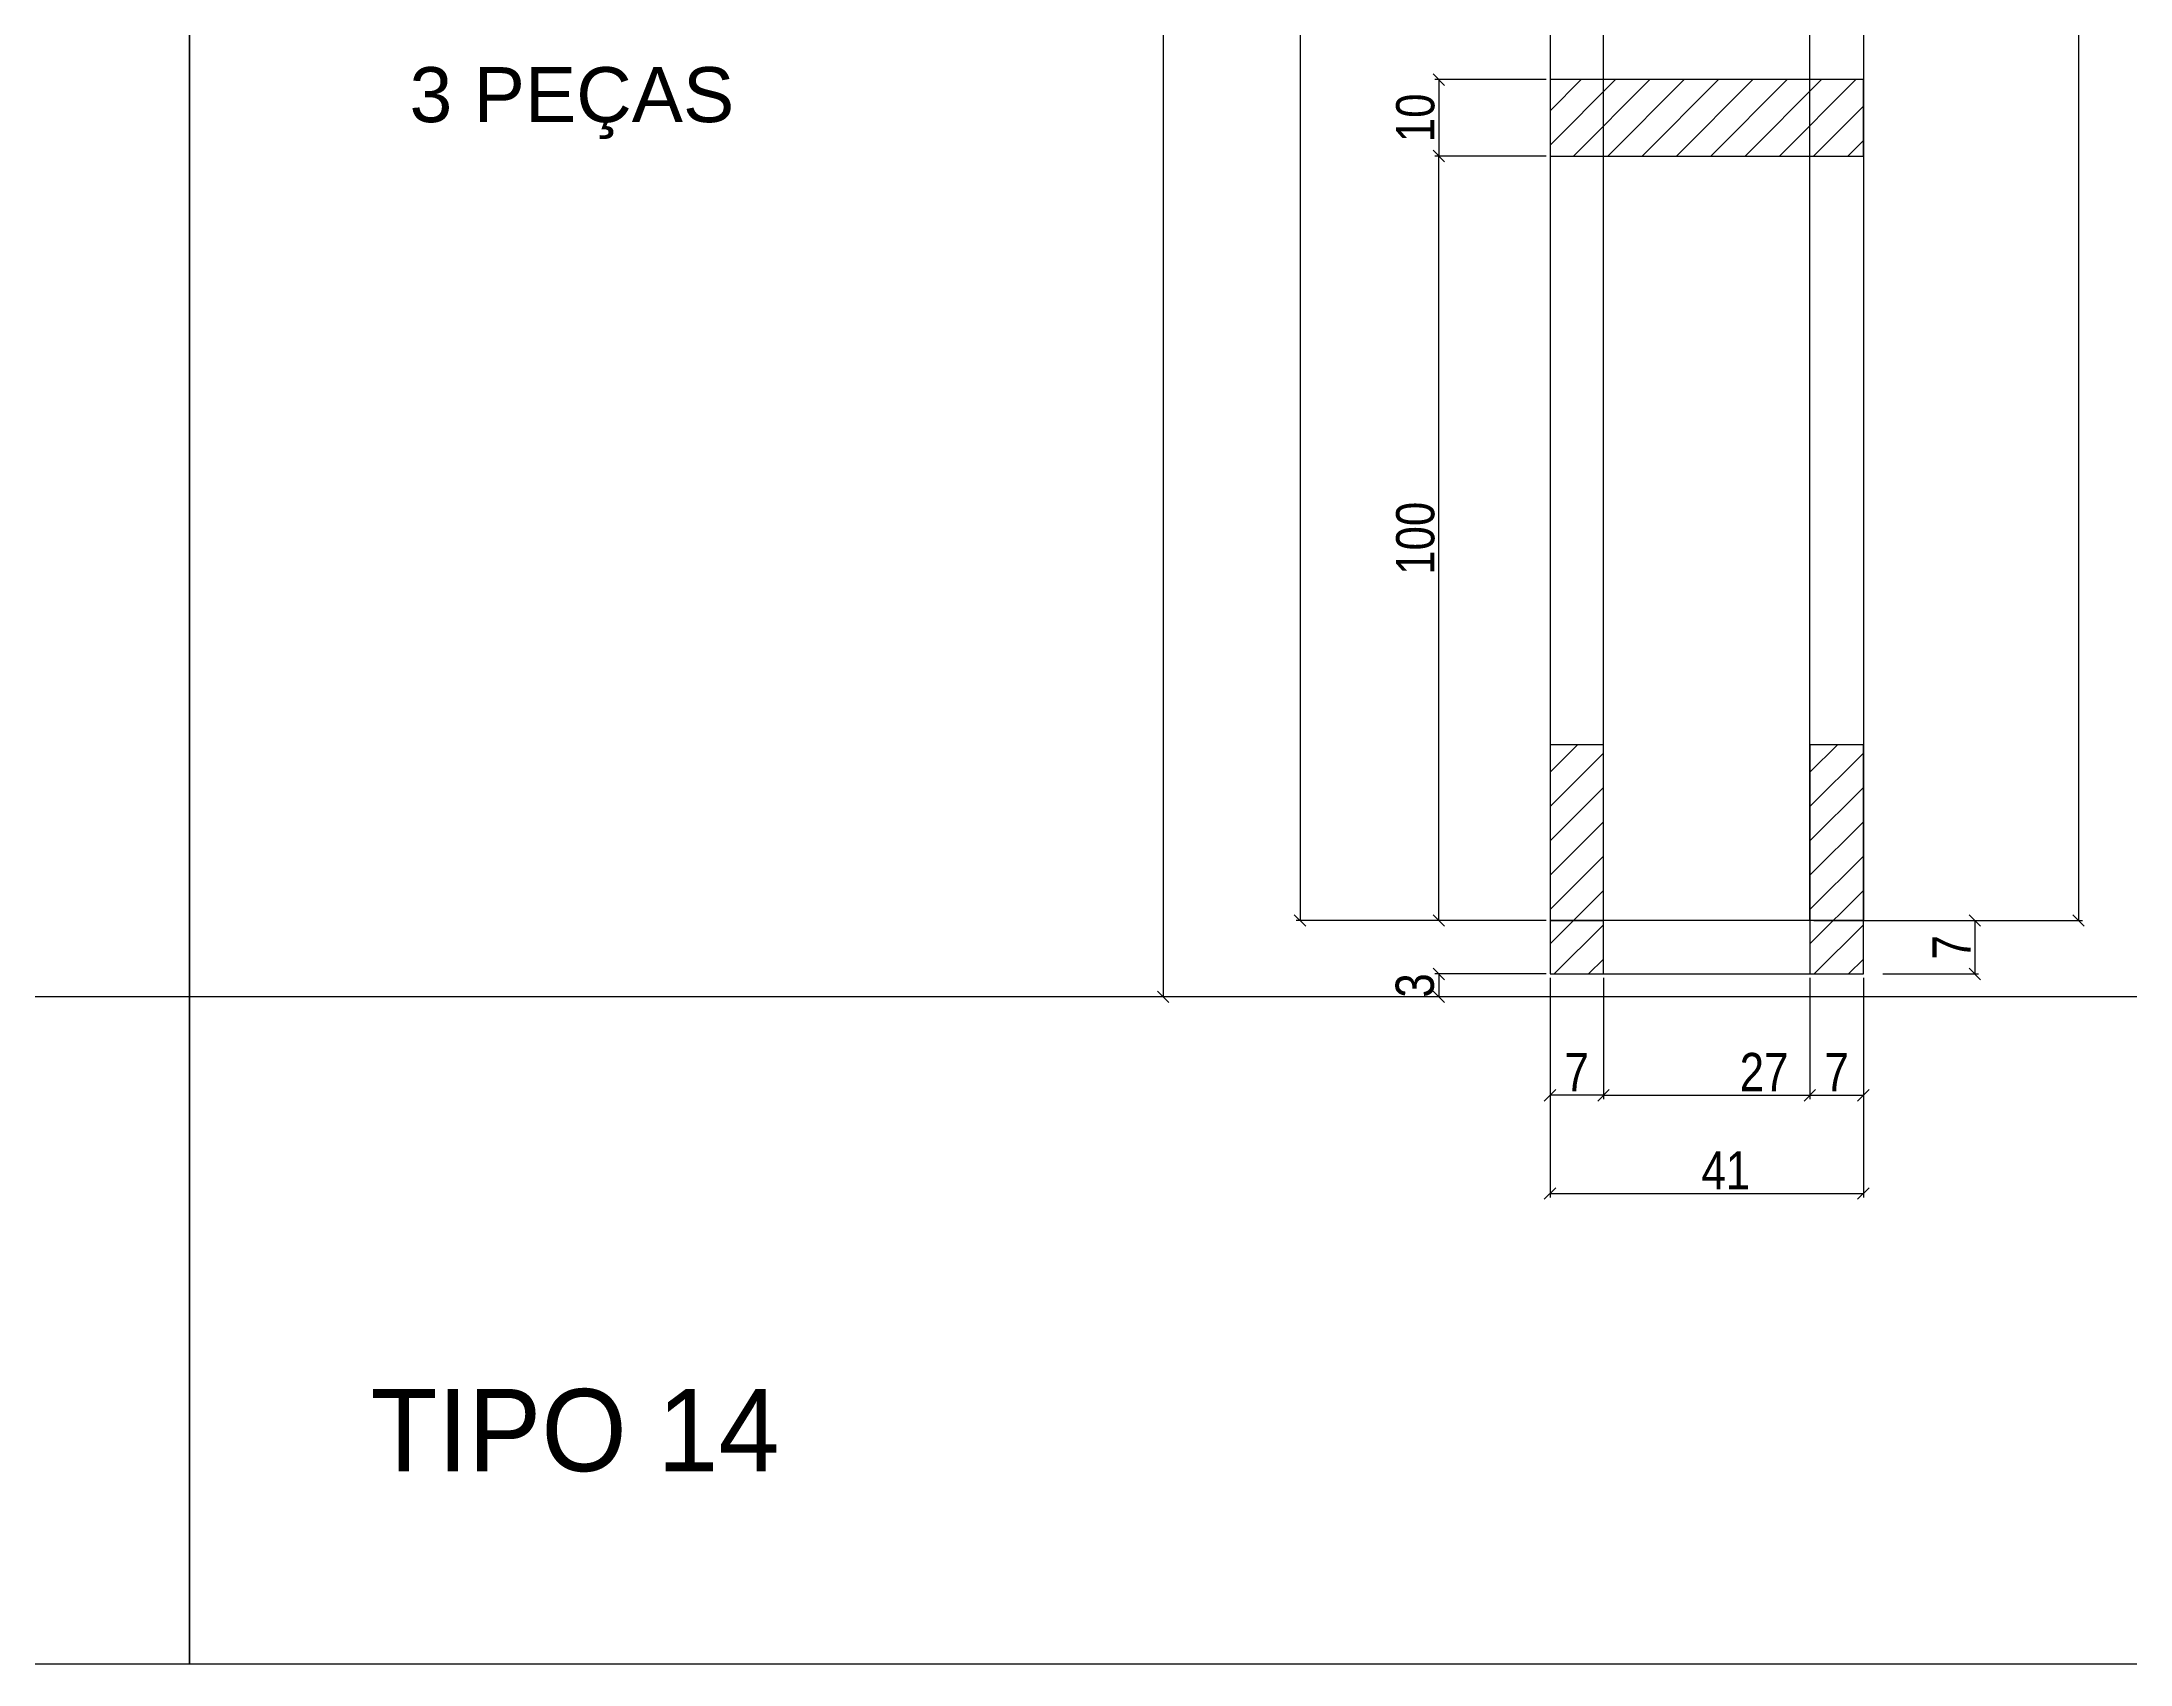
# Model space of a CAD drawing. Extents: x 15230 to 29563, y 3128 to 7338.
# Drawn here: x 25470 to 26017, y 4523 to 4947 of the extents above; entities that cross this region are included whole.
import ezdxf

# ---------------------------------------------------------------- set-up
doc = ezdxf.new("R2010")
doc.units = 0
for name, color, linetype in [('COTA', 241, 'Continuous'), ('TIRAS REESCORAMENTO', 252, 'Continuous'), ('VIGAS', 3, 'Continuous')]:
    doc.layers.add(name, color=color, linetype=linetype)
doc.styles.add('COTA TECNICA 2X', font='techl___.ttf', dxfattribs={"height": 10})
doc.styles.add('R80-50', font='arial.ttf', dxfattribs={"height": 10})
doc.styles.add('ROMAS860', font='ROMAS860.SHX', dxfattribs={"height": 8.5})
doc.dimstyles.new('SECAO', dxfattribs={"dimscale": 0.333333, "dimtxt": 5, "dimasz": 9, "dimexe": 3, "dimexo": 3, "dimgap": 3, "dimtad": 1, "dimdec": 1, "dimlfac": 0.5, "dimzin": 12, "dimdsep": 46, "dimtxsty": 'COTA TECNICA 2X', "dimblk1": 'OBLIQUE', "dimblk2": 'OBLIQUE', "dimsah": 1, "dimcen": 0.9, "dimclrd": 4, "dimclre": 4, "dimclrt": 240, "dimadec": 1, "dimazin": 3, "dimtfac": 1, "dimtdec": 1, "dimtmove": 0, "dimatfit": 3, "dimfxl": 1, "dimtolj": 1, "dimtzin": 12, "dimarcsym": 0})

# ---------------------------------------------------------------- blocks, each defined once
blk = doc.blocks.new('_Oblique')
at = {"color": 0, "linetype": 'ByBlock', "lineweight": -2}
blk.add_line((-0.5, -0.5), (0.5, 0.5), dxfattribs=at)
blk = doc.blocks.new('*D369')
at = {"layer": 'COTA', "color": 4, "lineweight": -2, "transparency": 16777216}
for p, q in [((25864.09, 5227.38), (25798.68, 5227.38)), ((25799.68, 5227.38), (25799.68, 4717.28)), ((25864.09, 4717.28), (25798.68, 4717.28))]:
    blk.add_line(p, q, dxfattribs=at)
at = {"layer": 'DEFPOINTS', "color": 0, "transparency": 16777216}
for p in [(25865.09, 5227.38), (25799.68, 4717.28), (25865.09, 4717.28)]:
    blk.add_point(p, dxfattribs=at)
at = {"layer": 'COTA', "color": 4, "lineweight": -2, "transparency": 16777216, "xscale": 3, "yscale": 3, "zscale": 3}
for p, rotation in [((25799.68, 5227.38), 90), ((25799.68, 4717.28), 270)]:
    blk.add_blockref('_Oblique', p, dxfattribs=dict(at, rotation=rotation))
at = {"layer": 'COTA', "color": 240, "transparency": 16777216, "insert": (25793.57, 4972.33), "char_height": 10, "attachment_point": 5, "rotation": 90, "style": 'COTA TECNICA 2X'}
blk.add_mtext('\\A1;255', dxfattribs=at)
blk = doc.blocks.new('*D370')
at = {"layer": 'COTA', "color": 4, "lineweight": -2, "transparency": 16777216}
for p, q in [((25865.09, 4702.28), (25865.09, 4644.83)), ((25947.09, 4702.28), (25947.09, 4644.83)), ((25865.09, 4645.83), (25947.09, 4645.83))]:
    blk.add_line(p, q, dxfattribs=at)
at = {"layer": 'DEFPOINTS', "color": 0, "transparency": 16777216}
for p in [(25865.09, 4703.28), (25947.09, 4703.28), (25947.09, 4645.83)]:
    blk.add_point(p, dxfattribs=at)
at = {"layer": 'COTA', "color": 4, "lineweight": -2, "transparency": 16777216, "xscale": 3, "yscale": 3, "zscale": 3, "rotation": 180}
blk.add_blockref('_Oblique', (25865.09, 4645.83), dxfattribs=at)
at = {"layer": 'COTA', "color": 4, "lineweight": -2, "transparency": 16777216, "xscale": 3, "yscale": 3, "zscale": 3}
blk.add_blockref('_Oblique', (25947.09, 4645.83), dxfattribs=at)
at = {"layer": 'COTA', "color": 240, "transparency": 16777216, "insert": (25911.09, 4651.9), "char_height": 10, "attachment_point": 5, "style": 'COTA TECNICA 2X'}
blk.add_mtext('\\A1;41', dxfattribs=at)
blk = doc.blocks.new('*D371')
at = {"layer": 'COTA', "color": 4, "lineweight": -2, "transparency": 16777216}
for p, q in [((25879.09, 4702.28), (25879.09, 4670.54)), ((25933.09, 4702.28), (25933.09, 4670.54)), ((25879.09, 4671.54), (25933.09, 4671.54))]:
    blk.add_line(p, q, dxfattribs=at)
at = {"layer": 'DEFPOINTS', "color": 0, "transparency": 16777216}
for p in [(25879.09, 4703.28), (25933.09, 4703.28), (25933.09, 4671.54)]:
    blk.add_point(p, dxfattribs=at)
at = {"layer": 'COTA', "color": 4, "lineweight": -2, "transparency": 16777216, "xscale": 3, "yscale": 3, "zscale": 3, "rotation": 180}
blk.add_blockref('_Oblique', (25879.09, 4671.54), dxfattribs=at)
at = {"layer": 'COTA', "color": 4, "lineweight": -2, "transparency": 16777216, "xscale": 3, "yscale": 3, "zscale": 3}
blk.add_blockref('_Oblique', (25933.09, 4671.54), dxfattribs=at)
at = {"layer": 'COTA', "color": 240, "transparency": 16777216, "insert": (25921.09, 4677.62), "char_height": 10, "attachment_point": 5, "style": 'COTA TECNICA 2X'}
blk.add_mtext('\\A1;27', dxfattribs=at)
blk = doc.blocks.new('*D372')
at = {"layer": 'COTA', "color": 4, "lineweight": -2, "transparency": 16777216}
blk.add_line((25933.09, 4671.54), (25947.09, 4671.54), dxfattribs=at)
at = {"layer": 'DEFPOINTS', "color": 0, "transparency": 16777216}
for p in [(25933.09, 4671.54), (25947.09, 4671.54), (25947.09, 4671.54)]:
    blk.add_point(p, dxfattribs=at)
at = {"layer": 'COTA', "color": 4, "lineweight": -2, "transparency": 16777216, "xscale": 3, "yscale": 3, "zscale": 3, "rotation": 180}
blk.add_blockref('_Oblique', (25933.09, 4671.54), dxfattribs=at)
at = {"layer": 'COTA', "color": 4, "lineweight": -2, "transparency": 16777216, "xscale": 3, "yscale": 3, "zscale": 3}
blk.add_blockref('_Oblique', (25947.09, 4671.54), dxfattribs=at)
at = {"layer": 'COTA', "color": 240, "transparency": 16777216, "insert": (25940.09, 4677.62), "char_height": 10, "attachment_point": 5, "style": 'COTA TECNICA 2X'}
blk.add_mtext('\\A1;7', dxfattribs=at)
blk = doc.blocks.new('*D373')
at = {"layer": 'COTA', "color": 4, "lineweight": -2, "transparency": 16777216}
blk.add_line((25879.09, 4671.54), (25865.09, 4671.54), dxfattribs=at)
at = {"layer": 'DEFPOINTS', "color": 0, "transparency": 16777216}
for p in [(25865.09, 4671.54), (25865.09, 4671.54), (25879.09, 4671.54)]:
    blk.add_point(p, dxfattribs=at)
at = {"layer": 'COTA', "color": 4, "lineweight": -2, "transparency": 16777216, "xscale": 3, "yscale": 3, "zscale": 3, "rotation": 180}
blk.add_blockref('_Oblique', (25865.09, 4671.54), dxfattribs=at)
at = {"layer": 'COTA', "color": 4, "lineweight": -2, "transparency": 16777216, "xscale": 3, "yscale": 3, "zscale": 3}
blk.add_blockref('_Oblique', (25879.09, 4671.54), dxfattribs=at)
at = {"layer": 'COTA', "color": 240, "transparency": 16777216, "insert": (25872.09, 4677.62), "char_height": 10, "attachment_point": 5, "style": 'COTA TECNICA 2X'}
blk.add_mtext('\\A1;7', dxfattribs=at)
blk = doc.blocks.new('*D374')
at = {"layer": 'COTA', "color": 4, "lineweight": -2, "transparency": 16777216}
for p, q in [((25864.09, 4937.3), (25834.99, 4937.3)), ((25835.99, 4937.3), (25835.99, 4917.3)), ((25864.09, 4917.3), (25834.99, 4917.3))]:
    blk.add_line(p, q, dxfattribs=at)
at = {"layer": 'DEFPOINTS', "color": 0, "transparency": 16777216}
for p in [(25865.09, 4937.3), (25835.99, 4917.3), (25865.09, 4917.3)]:
    blk.add_point(p, dxfattribs=at)
at = {"layer": 'COTA', "color": 4, "lineweight": -2, "transparency": 16777216, "xscale": 3, "yscale": 3, "zscale": 3}
for p, rotation in [((25835.99, 4937.3), 90), ((25835.99, 4917.3), 270)]:
    blk.add_blockref('_Oblique', p, dxfattribs=dict(at, rotation=rotation))
at = {"layer": 'COTA', "color": 240, "transparency": 16777216, "insert": (25829.89, 4927.3), "char_height": 10, "attachment_point": 5, "rotation": 90, "style": 'COTA TECNICA 2X'}
blk.add_mtext('\\A1;10', dxfattribs=at)
blk = doc.blocks.new('*D377')
at = {"layer": 'COTA', "color": 4, "lineweight": -2, "transparency": 16777216}
for p, q in [((25803.06, 5269.38), (25762.89, 5269.38)), ((25763.89, 5269.38), (25763.89, 4697.28)), ((25864.09, 4697.28), (25762.89, 4697.28))]:
    blk.add_line(p, q, dxfattribs=at)
at = {"layer": 'DEFPOINTS', "color": 0, "transparency": 16777216}
for p in [(25804.06, 5269.38), (25763.89, 4697.28), (25865.09, 4697.28)]:
    blk.add_point(p, dxfattribs=at)
at = {"layer": 'COTA', "color": 4, "lineweight": -2, "transparency": 16777216, "xscale": 3, "yscale": 3, "zscale": 3}
for p, rotation in [((25763.89, 5269.38), 90), ((25763.89, 4697.28), 270)]:
    blk.add_blockref('_Oblique', p, dxfattribs=dict(at, rotation=rotation))
at = {"layer": 'COTA', "color": 240, "transparency": 16777216, "insert": (25757.76, 4983.33), "char_height": 10, "attachment_point": 5, "rotation": 90, "style": 'COTA TECNICA 2X'}
blk.add_mtext('\\A1;286', dxfattribs=at)
blk = doc.blocks.new('*D378')
at = {"layer": 'COTA', "color": 4, "lineweight": -2, "transparency": 16777216}
for p, q in [((25864.09, 4703.28), (25834.99, 4703.28)), ((25835.99, 4703.28), (25835.99, 4697.28)), ((25864.09, 4697.28), (25834.99, 4697.28))]:
    blk.add_line(p, q, dxfattribs=at)
at = {"layer": 'DEFPOINTS', "color": 0, "transparency": 16777216}
for p in [(25865.09, 4703.28), (25835.99, 4697.28), (25865.09, 4697.28)]:
    blk.add_point(p, dxfattribs=at)
at = {"layer": 'COTA', "color": 4, "lineweight": -2, "transparency": 16777216, "xscale": 3, "yscale": 3, "zscale": 3}
for p, rotation in [((25835.99, 4703.28), 90), ((25835.99, 4697.28), 270)]:
    blk.add_blockref('_Oblique', p, dxfattribs=dict(at, rotation=rotation))
at = {"layer": 'COTA', "color": 240, "transparency": 16777216, "insert": (25829.77, 4700.28), "char_height": 10, "attachment_point": 5, "rotation": 90, "style": 'COTA TECNICA 2X'}
blk.add_mtext('\\A1;3', dxfattribs=at)
blk = doc.blocks.new('*D381')
at = {"layer": 'COTA', "color": 4, "lineweight": -2, "transparency": 16777216}
for p, q in [((25864.09, 4917.3), (25834.99, 4917.3)), ((25835.99, 4717.28), (25835.99, 4917.3)), ((25863.09, 4717.28), (25834.99, 4717.28))]:
    blk.add_line(p, q, dxfattribs=at)
at = {"layer": 'DEFPOINTS', "color": 0, "transparency": 16777216}
for p in [(25835.99, 4917.3), (25865.09, 4917.3), (25864.09, 4717.28)]:
    blk.add_point(p, dxfattribs=at)
at = {"layer": 'COTA', "color": 4, "lineweight": -2, "transparency": 16777216, "xscale": 3, "yscale": 3, "zscale": 3}
for p, rotation in [((25835.99, 4917.3), 90), ((25835.99, 4717.28), 270)]:
    blk.add_blockref('_Oblique', p, dxfattribs=dict(at, rotation=rotation))
at = {"layer": 'COTA', "color": 240, "transparency": 16777216, "insert": (25829.89, 4817.29), "char_height": 10, "attachment_point": 5, "rotation": 90, "style": 'COTA TECNICA 2X'}
blk.add_mtext('\\A1;100', dxfattribs=at)
blk = doc.blocks.new('*D383')
at = {"layer": 'COTA', "color": 4, "lineweight": -2, "transparency": 16777216}
for p, q in [((25949.09, 5235.25), (26004.38, 5235.25)), ((26003.38, 5235.25), (26003.38, 4717.28)), ((25949.09, 4717.28), (26004.38, 4717.28))]:
    blk.add_line(p, q, dxfattribs=at)
at = {"layer": 'DEFPOINTS', "color": 0, "transparency": 16777216}
for p in [(25948.09, 5235.25), (25948.09, 4717.28), (26003.38, 4717.28)]:
    blk.add_point(p, dxfattribs=at)
at = {"layer": 'COTA', "color": 4, "lineweight": -2, "transparency": 16777216, "xscale": 3, "yscale": 3, "zscale": 3}
for p, rotation in [((26003.38, 5235.25), 90), ((26003.38, 4717.28), 270)]:
    blk.add_blockref('_Oblique', p, dxfattribs=dict(at, rotation=rotation))
at = {"layer": 'COTA', "color": 240, "transparency": 16777216, "insert": (25997.24, 4976.27), "char_height": 10, "attachment_point": 5, "rotation": 90, "style": 'COTA TECNICA 2X'}
blk.add_mtext('\\A1;259', dxfattribs=at)
blk = doc.blocks.new('*D384')
at = {"layer": 'COTA', "color": 4, "lineweight": -2, "transparency": 16777216}
for p, q in [((25934.09, 4717.28), (25977.24, 4717.28)), ((25976.24, 4717.28), (25976.24, 4703.28)), ((25952.14, 4703.28), (25977.24, 4703.28))]:
    blk.add_line(p, q, dxfattribs=at)
at = {"layer": 'DEFPOINTS', "color": 0, "transparency": 16777216}
for p in [(25933.09, 4717.28), (25951.14, 4703.28), (25976.24, 4703.28)]:
    blk.add_point(p, dxfattribs=at)
at = {"layer": 'COTA', "color": 4, "lineweight": -2, "transparency": 16777216, "xscale": 3, "yscale": 3, "zscale": 3}
for p, rotation in [((25976.24, 4717.28), 90), ((25976.24, 4703.28), 270)]:
    blk.add_blockref('_Oblique', p, dxfattribs=dict(at, rotation=rotation))
at = {"layer": 'COTA', "color": 240, "transparency": 16777216, "insert": (25970.16, 4710.28), "char_height": 10, "attachment_point": 5, "rotation": 90, "style": 'COTA TECNICA 2X'}
blk.add_mtext('\\A1;7', dxfattribs=at)

msp = doc.modelspace()

# ---------------------------------------------------------------- hatches: boundary and pattern name
at = {"layer": 'COTA'}
h = msp.add_hatch(dxfattribs=at)
h.set_pattern_fill('ANSI31', color=256, scale=2, style=0)
h.set_pattern_definition([(45, (2283.236, -193183.9965), (-4.49012806, 4.49012806), [])])
h.paths.add_polyline_path([(25947.09, 4917.3), (25947.09, 4937.3), (25865.09, 4937.3), (25865.09, 4917.3)])
h = msp.add_hatch(dxfattribs=at)
h.set_pattern_fill('ANSI31', color=256, scale=2, style=0)
h.set_pattern_definition([(45, (6020.8696, -1105.907), (-4.490128, 4.490128), [])])
h.paths.add_polyline_path([(25865.09, 4703.28), (25879.09, 4703.28), (25879.09, 4763.28), (25865.09, 4763.28)])
h = msp.add_hatch(dxfattribs=at)
h.set_pattern_fill('ANSI31', color=256, scale=2, style=0)
h.set_pattern_definition([(45, (6088.8696, -1105.907), (-4.490128, 4.490128), [])])
h.paths.add_polyline_path([(25933.09, 4703.28), (25947.09, 4703.28), (25947.09, 4763.28), (25933.09, 4763.28)])

# ---------------------------------------------------------------- linework, layer by layer
at = {"linetype": 'Continuous'}
for points in [[(25933.09, 5118.33), (25933.09, 5235.25), (25947.09, 5235.25), (25947.09, 4717.28), (25933.09, 4717.28), (25933.09, 5118.33)], [(25865.09, 4917.3), (25947.09, 4917.3), (25947.09, 4937.3), (25865.09, 4937.3), (25865.09, 4917.3)], [(25887.09, 4703.28), (25947.09, 4703.28), (25947.09, 4717.28), (25865.09, 4717.28), (25865.09, 4703.28), (25887.09, 4703.28)]]:
    msp.add_lwpolyline(points, dxfattribs=at)
for points in [[(25865.09, 4717.28), (25879.09, 4717.28), (25879.09, 5227.38), (25865.09, 5227.38)], [(25865.09, 4703.28), (25879.09, 4703.28), (25879.09, 4763.28), (25865.09, 4763.28)], [(25933.09, 4703.28), (25947.09, 4703.28), (25947.09, 4763.28), (25933.09, 4763.28)]]:
    msp.add_lwpolyline(points, close=True, dxfattribs=at)
at = {"layer": 'TIRAS REESCORAMENTO', "linetype": 'ByBlock'}
for p, q in [((25509.13, 4697.28), (24884.85, 4697.28)), ((26133.42, 4697.28), (25509.13, 4697.28))]:
    msp.add_line(p, q, dxfattribs=at)
at = {"layer": 'VIGAS'}
for points in [[(25509.13, 4522.67), (24884.85, 4522.67), (24884.85, 5487.46), (25509.13, 5487.46)], [(26133.42, 4522.67), (25509.13, 4522.67), (25509.13, 5487.46), (26133.42, 5487.46)]]:
    msp.add_lwpolyline(points, close=True, dxfattribs=at)

# ---------------------------------------------------------------- texts
at = {"layer": 'COTA', "color": 7, "style": 'ROMAS860'}
msp.add_text('TIPO 14', height=21.505, dxfattribs=at).set_placement((25556.42, 4573.19))
at = {"layer": 'VIGAS', "color": 7, "insert": (25566.67, 4940.57), "char_height": 14.4, "attachment_point": 1, "style": 'R80-50'}
msp.add_mtext_dynamic_manual_height_columns('3 PEÇAS', width=162.221, gutter_width=50, heights=[0], dxfattribs=at)

# ---------------------------------------------------------------- dimensions: what is measured, and where the dimension line sits
at = {"layer": 'COTA', "color": 3}
for base, p1, p2, picture, middle in [((25763.887, 4697.2835), (25804.0638, 5269.3766), (25865.0879, 4697.2835), '*D377', (25757.7628, 4983.3301)), ((26003.38, 4717.28), (25948.09, 5235.25), (25948.09, 4717.28), '*D383', (25997.24, 4976.27)), ((25799.681, 4717.2835), (25865.0879, 5227.3766), (25865.0879, 4717.2835), '*D369', (25793.5714, 4972.3301)), ((25835.99, 4917.3), (25865.09, 4937.3), (25865.09, 4917.3), '*D374', (25829.89, 4927.3)), ((25835.99, 4917.3), (25864.09, 4717.28), (25865.09, 4917.3), '*D381', (25829.89, 4817.29)), ((25976.24, 4703.28), (25933.09, 4717.28), (25951.14, 4703.28), '*D384', (25970.16, 4710.28))]:
    dim = msp.add_linear_dim(base=base, p1=p1, p2=p2, angle=90, dimstyle='SECAO', dxfattribs=at)
    dim.commit()
    dim.dimension.update_dxf_attribs({"geometry": picture, "text_midpoint": middle})
dim = msp.add_linear_dim(base=(25835.99, 4697.28), p1=(25865.09, 4703.28), p2=(25865.09, 4697.28), angle=90, dimstyle='SECAO', dxfattribs=at)
dim.commit()
dim.dimension.update_dxf_attribs({"geometry": '*D378', "text_midpoint": (25835.99, 4700.28), "dimtype": 160})
for base, p1, p2, picture, middle in [((25947.09, 4645.83), (25865.09, 4703.28), (25947.09, 4703.28), '*D370', (25911.09, 4645.83)), ((25933.09, 4671.54), (25879.09, 4703.28), (25933.09, 4703.28), '*D371', (25921.09, 4671.54)), ((25947.09, 4671.54), (25933.09, 4671.54), (25947.09, 4671.54), '*D372', (25940.09, 4671.54))]:
    dim = msp.add_linear_dim(base=base, p1=p1, p2=p2, dimstyle='SECAO', dxfattribs=at)
    dim.commit()
    dim.dimension.update_dxf_attribs({"geometry": picture, "text_midpoint": middle, "dimtype": 160})
dim = msp.add_linear_dim(base=(25865.09, 4671.54), p1=(25879.09, 4671.54), p2=(25865.09, 4671.54), dimstyle='SECAO', dxfattribs=at)
dim.commit()
dim.dimension.update_dxf_attribs({"geometry": '*D373', "text_midpoint": (25872.09, 4677.62)})

doc.saveas('drawing.dxf')
